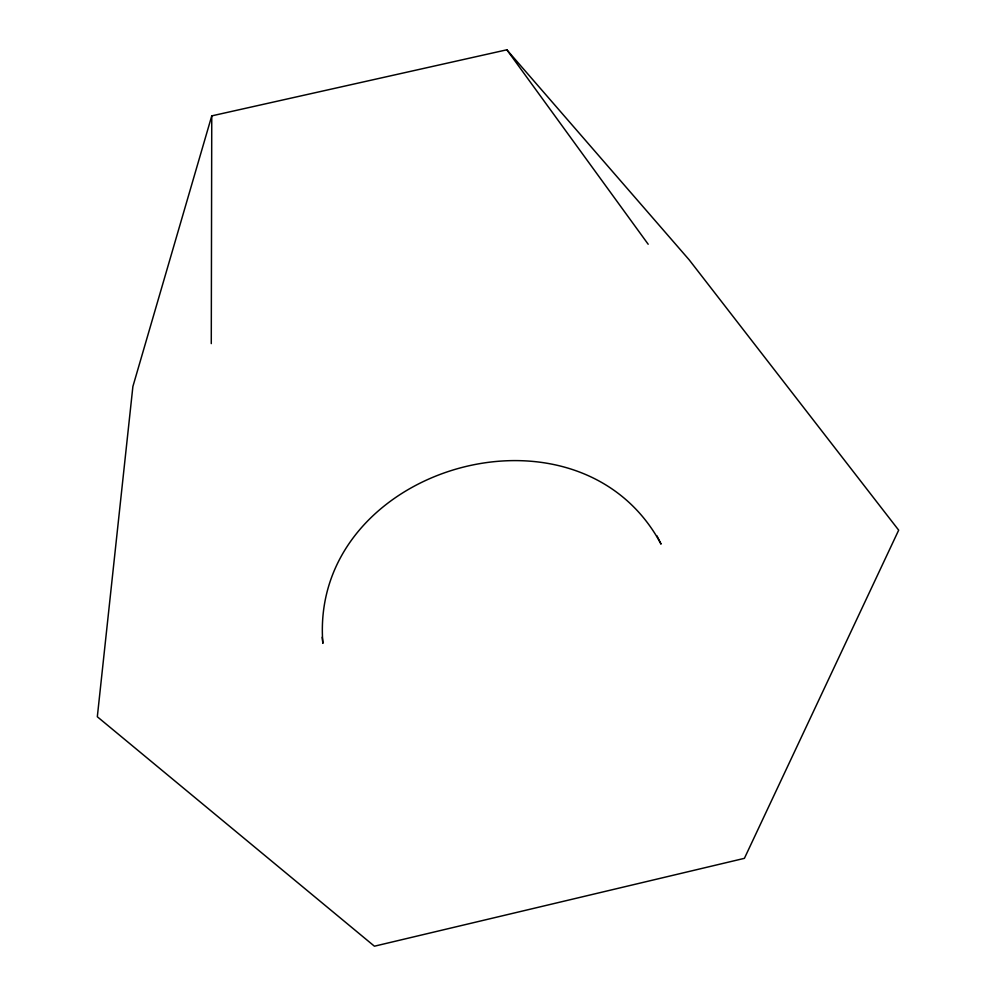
<?xml version="1.0" encoding="UTF-8"?>
<svg xmlns="http://www.w3.org/2000/svg" width="996" height="996" viewBox="0 0 996 996"><rect width="100%" height="100%" fill="white"/><g stroke="black" fill="none" stroke-linecap="round" stroke-linejoin="round"><path stroke-width="1.49" d="M211.276 343.62L211.762 115.872L506.852 49.8L689.12 259.769L898.678 530.158L744.41 858.34L374.421 946.2L97.322 716.759L132.891 386.498L211.762 115.872M506.852 49.8L648.184 244.244M656.912 535.798L661.058 544.127C577.917 388.241 308.648 467.323 322.878 643.379L322.206 637.216"/></g></svg>
